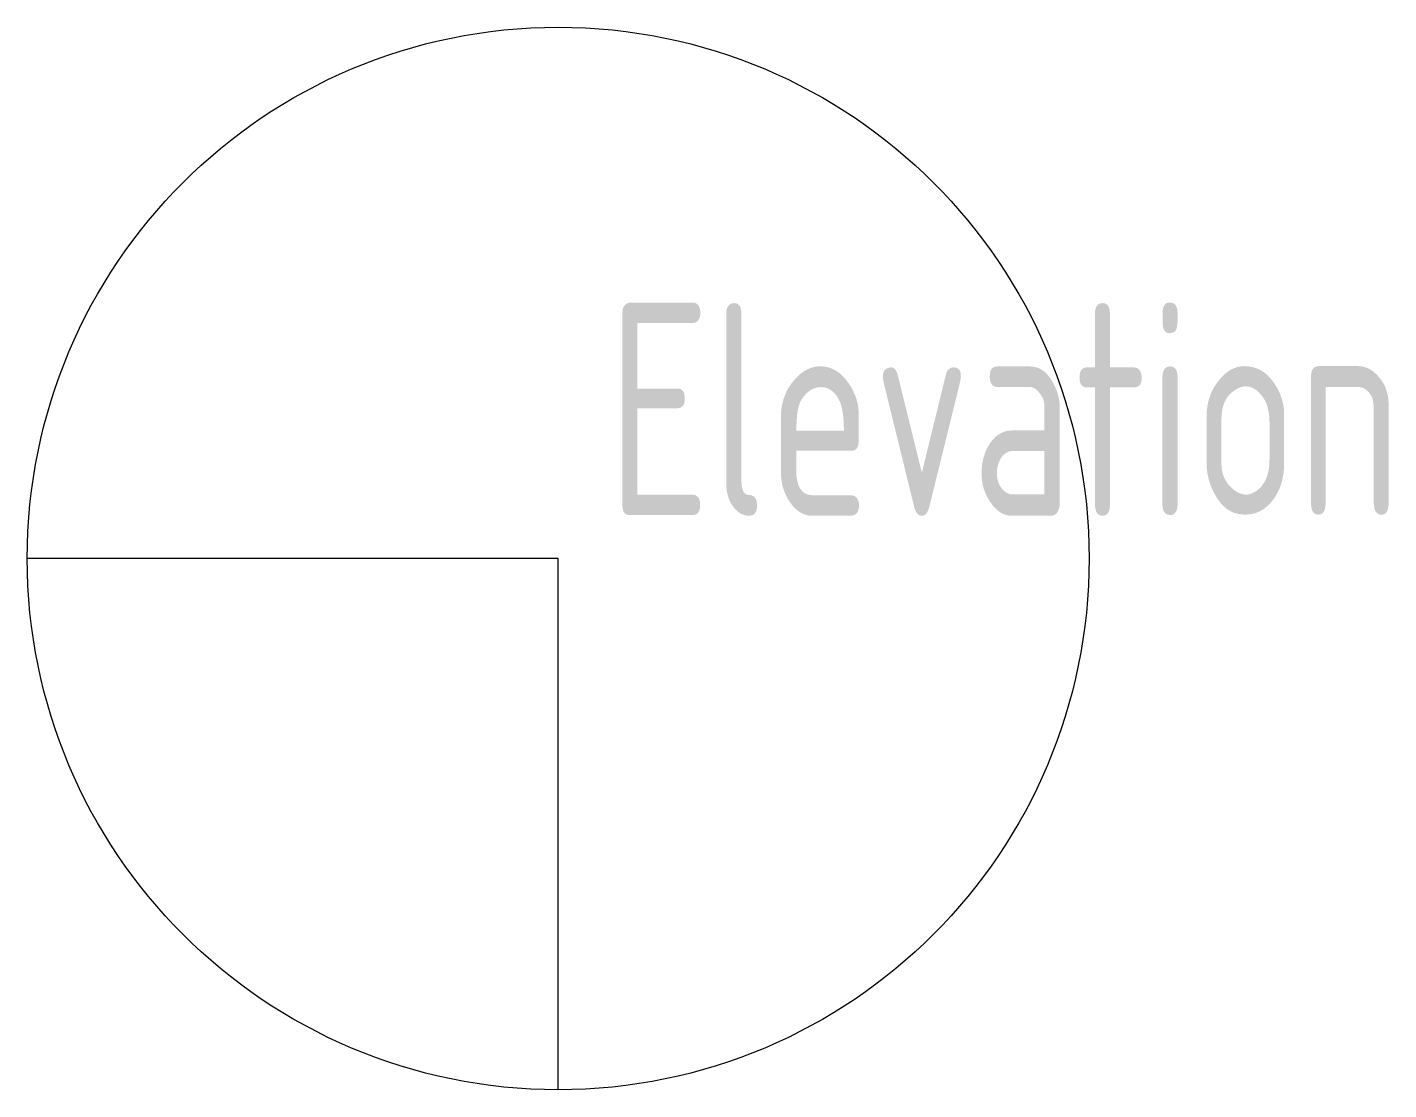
# Model space of a CAD drawing. Header units: millimetres. Extents: x -1000 to 1564, y -1000 to 1000.
import ezdxf

# ---------------------------------------------------------------- set-up
doc = ezdxf.new("R2010")
doc.units = ezdxf.units.MM
doc.header["$LTSCALE"] = 1000
doc.header["$MEASUREMENT"] = 0
doc.layers.get('0').update_dxf_attribs({"linetype": 'CONTINUOUS'})
doc.styles.add('_TWT_PIPEDN', font='GBENOR', dxfattribs={"width": 0.8, "height": 4, "bigfont": 'GBCBIG'})

msp = doc.modelspace()

# ---------------------------------------------------------------- linework, layer by layer
for p, q in [((0, 0), (-1000, 0)), ((0, -1000), (0, 0))]:
    msp.add_line(p, q)
msp.add_circle((0, 0), 1000)

# ---------------------------------------------------------------- texts
at = {"style": '_TWT_PIPEDN', "width": 0.8}
msp.add_attdef('Elevation', (91.7, 80.5), '0.00', height=400, dxfattribs=at)

doc.saveas('drawing.dxf')
